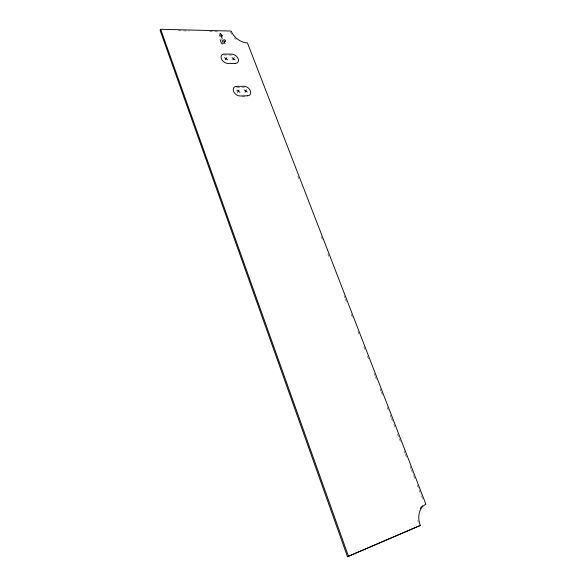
<?xml version="1.0" encoding="UTF-8"?>
<svg xmlns="http://www.w3.org/2000/svg" width="586" height="586" viewBox="0 0 586 586"><rect width="100%" height="100%" fill="white"/><g stroke="black" fill="none" stroke-linecap="round" stroke-linejoin="round"><path stroke-width="0.44" stroke-dasharray="2.93 2.2" d="M241.901 96.822L246.845 96.683M236.649 87.299L243.241 87.168A5.67 3.97 40.4 0 1 244.516 87.307M223.669 55.003L231.067 55.047A5.633 3.86 39.1 0 1 232.334 55.216M178.386 30.758L189.366 31.021M209.495 31.505L218.651 31.725M297.871 176.122L298.86 178.686M321.282 236.707L322.93 240.971M327.882 253.775L328.871 256.331M344.033 295.586L345.022 298.142M345.352 298.999L346.348 301.556M351.292 314.36L352.94 318.623M357.885 331.42L358.874 333.983M363.818 346.78L364.807 349.344M367.451 356.171L369.099 360.434M374.044 373.231L375.033 375.794M375.362 376.644L376.351 379.208M379.977 388.591L380.966 391.155M381.296 392.005L382.944 396.275M387.229 407.365L388.884 411.628M390.203 415.042L391.192 417.606M391.521 418.455L392.51 421.019M393.829 424.432L394.817 426.989M397.455 433.816L400.751 442.349M404.047 450.883L405.036 453.439M405.365 454.297L406.684 457.71M409.988 466.244L410.976 468.8M411.306 469.657L413.284 474.777M413.613 475.627L415.262 479.897M417.239 485.018L421.195 495.251M421.524 496.108L422.513 498.664M236.158 39.54A14.13 9.398 39.2 0 1 234.356 37.87M231.631 34.274A14.13 9.398 39.2 0 1 230.547 32.01M418.17 522.28A17.28 12.709 71.5 0 1 417.862 520.456"/><path stroke-width="0.88" d="M160.674 29.3L160.081 30.311L347.476 556.7L420.301 525.452A17.309 12.716 71.4 0 1 425.919 504.304L247.446 42.925A14.152 9.398 39.2 0 1 231.206 31.051L160.674 29.3L348.531 556.429M245.08 92.148L246.413 89.9M237.638 92.324L239 90.061M232.825 59.823L234.173 57.684M225.405 59.809L226.782 57.655M347.476 556.7L420.301 525.452M224.299 41.701L224.848 41.716A1.238 0.842 38.4 0 0 225.5 40.72A1.238 0.842 38.4 0 0 224.086 39.687L223.581 40.038L225.017 43.884M236.81 90.112L239.835 92.273M244.245 89.944L247.241 92.097M224.592 57.648L227.595 59.816M232.012 57.677L234.986 59.831M221.186 35.936L222.197 38.61M221.926 39.65L223.193 42.998A1.113 0.754 38.3 0 1 222.607 43.891A1.113 0.754 38.3 0 1 221.325 42.968L220.065 39.614M420.25 508.465A17.28 12.709 71.5 0 1 422.667 505.879M220.219 33.365L219.662 35.907L222.709 35.966L220.219 33.365M247.556 95.789L240.128 95.987A5.713 4.021 40 0 1 233.558 91.306A5.713 4.021 40 0 1 236.517 86.406L243.937 86.267A5.677 3.977 40.4 0 1 250.427 90.925A5.677 3.977 40.4 0 1 247.556 95.789M235.272 63.413L227.859 63.413A5.677 3.904 38.7 0 1 221.34 58.725A5.677 3.904 38.7 0 1 224.335 54.059L231.741 54.11A5.64 3.86 39.1 0 1 238.172 58.776A5.64 3.86 39.1 0 1 235.272 63.413"/></g></svg>
